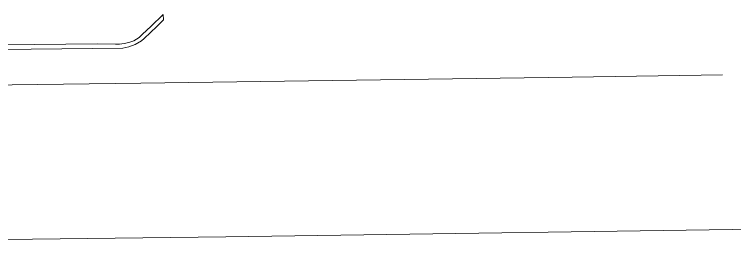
# Model space of a CAD drawing. Header units: millimetres. Extents: x 318905 to 439572, y -5133 to 105868.
# Drawn here: x 384376 to 416933, y 35162 to 45400 of the extents above; entities that cross this region are included whole.
import ezdxf

# ---------------------------------------------------------------- set-up
doc = ezdxf.new("R2010")
doc.units = ezdxf.units.MM
doc.header["$MEASUREMENT"] = 0
doc.layers.add('2D - Dessins placés (Géomètre)_Stylo_No__241', color=7, linetype='Continuous', lineweight=5, true_color=0x4d4d4d)
doc.layers.add('INTI_HACHURES_Stylo_No__1', color=7, linetype='Continuous', lineweight=5)

msp = doc.modelspace()

# ---------------------------------------------------------------- linework, layer by layer
at = {"layer": '2D - Dessins placés (Géomètre)_Stylo_No__241', "linetype": 'Continuous', "flags": 128}
for points in [[(416380.583, 42658.289), (409583.954, 42554.828), (390087.141, 42287.871)], [(390087.141, 42287.871), (381925.248, 42188.486), (375850.011, 42083.389), (366144.593, 41945.609)], [(393940.418, 35339.769), (420986.949, 35731.946)], [(380177.164, 35161.592), (393940.418, 35339.769)]]:
    msp.add_lwpolyline(points, dxfattribs=at)
at = {"layer": 'INTI_HACHURES_Stylo_No__1', "linetype": 'Continuous', "flags": 128}
msp.add_lwpolyline([(380926.562, 43986.62), (388142.882, 44063.529), (388942.127, 44054.324), (389125.899, 44053.218), (389344.744, 44077.409), (389555.024, 44126.387), (389767.454, 44209.656), (390014.004, 44352.621), (390173.202, 44499.243), (390537.656, 44855.898), (391094.121, 45400.456), (391112.31, 45152.415), (390807.705, 44854.328), (390249.097, 44307.673), (390123.874, 44196.347), (389836.767, 44032.831), (389555.253, 43930.106), (389277.525, 43874.405), (387915.318, 43860.691), (380931.971, 43786.265)], close=True, dxfattribs=at)

doc.saveas('drawing.dxf')
